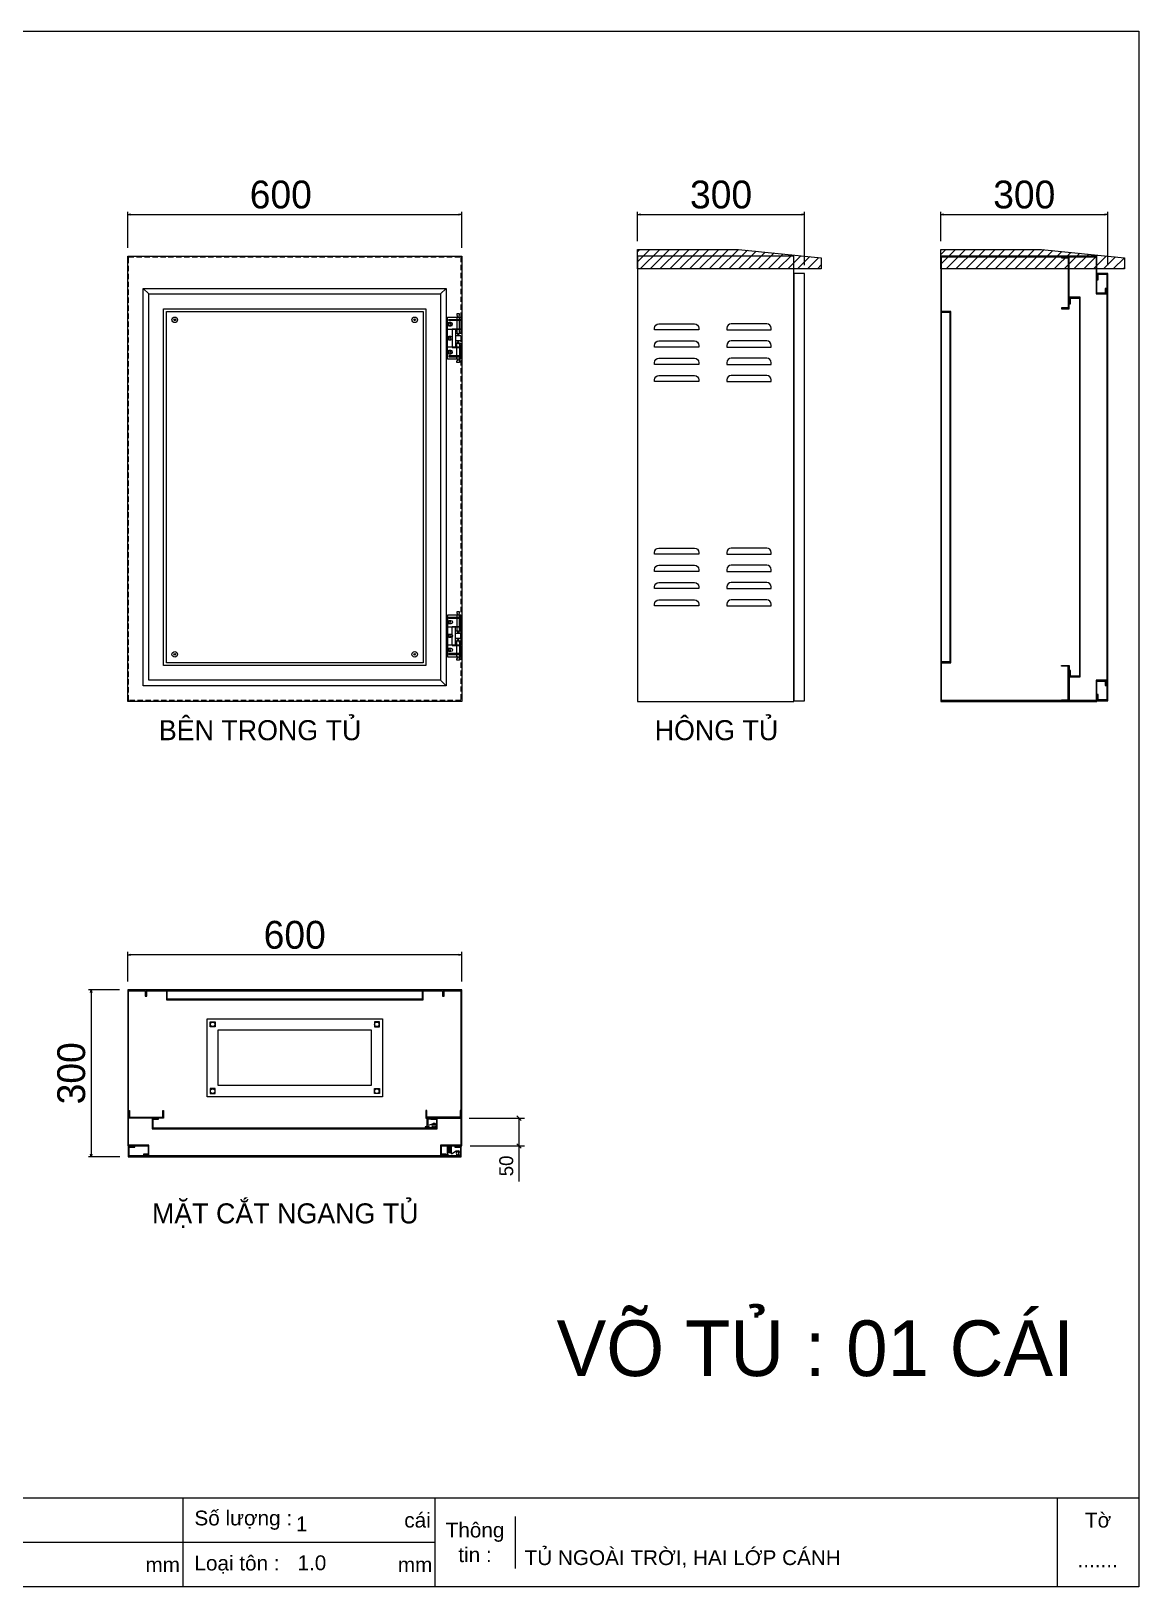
# Model space of a CAD drawing. Header units: millimetres. Extents: x 0 to 3953, y 0 to 2795.
# Drawn here: x 1963 to 3953, y 0 to 2795 of the extents above; entities that cross this region are included whole.
import ezdxf

# ---------------------------------------------------------------- set-up
doc = ezdxf.new("R2010")
doc.units = ezdxf.units.MM
doc.linetypes.add('HIDDEN2', pattern=[4.7625, 3.175, -1.5875])
doc.layers.add('FIRE PROTECTION', color=1, linetype='Continuous')
doc.layers.add('Ghi chu', color=7, linetype='Continuous')
doc.styles.add('Arial', font='arial.ttf')
doc.dimstyles.new('CNC', dxfattribs={"dimtxt": 50, "dimasz": 5, "dimexe": 5, "dimexo": 15, "dimgap": 10, "dimtad": 1, "dimdec": 0, "dimtxsty": 'Standard', "dimblk": 'OPEN30', "dimcen": 10, "dimclrd": 5, "dimclre": 5, "dimclrt": 3, "dimazin": 3, "dimtfac": 1, "dimtdec": 0, "dimtmove": 0, "dimatfit": 3, "dimldrblk": 'ARCHTICK', "dimlwd": 9, "dimlwe": 9})
doc.dimstyles.get("Standard").update_dxf_attribs({"dimtxt": 2.5, "dimasz": 2.5, "dimexe": 1.25, "dimexo": 0.625, "dimtad": 1, "dimcen": 2.5, "dimazin": 3, "dimtfac": 1, "dimtmove": 0, "dimatfit": 3})

# ---------------------------------------------------------------- blocks, each defined once
blk = doc.blocks.new('KHUNG CHUẨN')
at = {"color": 7}
for p, q in [((19889.2, -28535.2), (16919.2, -28535.2)), ((18599.2, -28535.2), (18599.2, -28655.2)), ((18939.2, -28535.2), (18939.2, -28655.2)), ((19779.2, -28535.2), (19779.2, -28655.2)), ((19047.6, -28560.2), (19047.6, -28630.2)), ((18939.2, -28595.2), (16919.2, -28595.2))]:
    blk.add_line(p, q, dxfattribs=at)
blk.add_lwpolyline([(16919.2, -26555.2), (19889.2, -26555.2), (19889.2, -28655.2), (16919.2, -28655.2)], close=True, dxfattribs=at)
at = {"color": 2, "char_height": 20, "style": 'Arial'}
for s, insert, width, attachment_point in [('  Số lượng :', (18599.2, -28565.2), 917.634, 4), ('cái', (18897.9, -28565.2), 63.517, 4), ('Tờ', (19834.2, -28565.2), 110, 5), ('Thông\\Ptin :', (18993.4, -28595.2), 108.311, 5), ('mm', (18548.6, -28625.2), 73.831, 4), ('  Loại tôn :', (18599.2, -28625.2), 917.634, 4), ('mm', (18889.2, -28625.2), 917.634, 4)]:
    blk.add_mtext(s, dxfattribs=dict(at, insert=insert, width=width, attachment_point=attachment_point))
at = {"color": 3, "style": 'Arial'}
for tag, p in [('#01', (17055.6, -28580.1)), ('#02', (17431.4, -28580.1)), ('#03', (18030.6, -28580.1)), ('#08', (18751.7, -28580.1)), ('#10', (19064.8, -28580.1)), ('#04', (17024.8, -28634.6)), ('#05', (17308.5, -28633)), ('#06', (17632.7, -28633.7)), ('#07', (18002, -28634.7)), ('#09', (18753.8, -28632.6)), ('#11', (19060.3, -28625.7)), ('#12', (19806.5, -28628.9))]:
    blk.add_attdef(tag, p, '', height=20, dxfattribs=at)
blk = doc.blocks.new('*D5')
at = {"color": 5, "lineweight": 9, "ltscale": 3, "transparency": 16777216}
for p, q in [((2136.8, 2405.9), (2136.8, 2470.6)), ((2141.8, 2465.6), (2731.8, 2465.6)), ((2736.8, 2405.9), (2736.8, 2470.6))]:
    blk.add_line(p, q, dxfattribs=at)
at = {"color": 0, "linetype": 'ByBlock', "lineweight": -2}
for p, q in [((2136.8, 2465.6), (2141.8, 2467)), ((2141.8, 2464.3), (2136.8, 2465.6)), ((2136.8, 2465.6), (2141.8, 2465.6)), ((2731.8, 2467), (2736.8, 2465.6)), ((2736.8, 2465.6), (2731.8, 2464.3)), ((2736.8, 2465.6), (2731.8, 2465.6))]:
    blk.add_line(p, q, dxfattribs=at)
at = {"layer": 'Defpoints', "color": 0, "ltscale": 3, "transparency": 16777216}
for p in [(2736.8, 2465.6), (2136.8, 2390.9), (2736.8, 2390.9)]:
    blk.add_point(p, dxfattribs=at)
at = {"color": 3, "ltscale": 3, "transparency": 16777216, "insert": (2411.8, 2501.2), "char_height": 50, "attachment_point": 5}
blk.add_mtext('600', dxfattribs=at)
blk = doc.blocks.new('_ArchTick')
at = {"color": 0, "const_width": 0.15}
blk.add_lwpolyline([(-0.5, -0.5), (0.5, 0.5)], dxfattribs=at)
blk = doc.blocks.new('_Open30')
at = {"color": 0, "linetype": 'ByBlock', "lineweight": -2}
for p, q in [((-1, 0.27), (0, 0)), ((0, 0), (-1, -0.27)), ((0, 0), (-1, 0))]:
    blk.add_line(p, q, dxfattribs=at)
blk = doc.blocks.new('HL011-1-1')
at = {"color": 1}
for p, q in [((24, 70), (2, 70)), ((21.65, 81), (16.65, 81)), ((16.65, 81), (16.65, 78)), ((17.65, 78), (16.65, 78)), ((16.65, 75), (16.65, 49)), ((17.65, 75), (16.65, 75)), ((17.65, 75), (17.65, 78)), ((21.65, 78), (20.65, 78)), ((20.65, 75), (20.65, 78)), ((20.65, 75), (21.65, 75)), ((21.65, 78), (21.65, 81)), ((21.65, 49), (21.65, 75)), ((8, 54.5), (8, 20.5)), ((8, 54.5), (24, 54.5)), ((14.3, 53.5), (14.3, 21.5)), ((14.3, 46.5), (24, 46.5)), ((24, 42), (14.3, 42)), ((24, 33), (14.3, 33)), ((14.3, 28.5), (24, 28.5)), ((16.65, 49), (18.15, 44)), ((16.65, 26), (18.15, 31)), ((18.15, 44), (20.15, 44)), ((18.15, 31), (20.15, 31)), ((21.65, 49), (20.15, 44)), ((21.65, 26), (20.15, 31)), ((24, 5), (2, 5)), ((8, 20.5), (24, 20.5)), ((16.65, 0), (16.65, 26)), ((21.65, 26), (21.65, 0)), ((17.65, 0), (16.65, 0)), ((16.65, -6), (16.65, -3)), ((17.65, -3), (16.65, -3)), ((21.65, -6), (16.65, -6)), ((17.65, 0), (17.65, -3)), ((20.65, 0), (20.65, -3)), ((20.65, 0), (21.65, 0)), ((21.65, -3), (20.65, -3)), ((21.65, -3), (21.65, -6))]:
    blk.add_line(p, q, dxfattribs=at)
for points in [[(24, 20.5), (24, 0), (0, 0), (0, 75), (24, 75), (24, 54.5)], [(24, 28.5), (24, 21.5), (-1, 21.5), (-1, 53.5), (24, 53.5), (24, 46.5)], [(24, 42), (24, 33)]]:
    blk.add_lwpolyline(points, dxfattribs=at)
for points in [[(2, 71), (24, 71), (24, 69), (2, 69)], [(2, 4), (24, 4), (24, 6), (2, 6)]]:
    blk.add_lwpolyline(points, close=True, dxfattribs=at)
for centre in [(4, 62.5), (4, 37.5), (4, 12.5)]:
    blk.add_circle(centre, 2, dxfattribs=at)
blk = doc.blocks.new('*D6')
at = {"color": 5, "lineweight": 9, "ltscale": 3, "transparency": 16777216}
for p, q in [((3052.6, 2417.9), (3052.6, 2470.6)), ((3057.6, 2465.6), (3347.6, 2465.6)), ((3352.6, 2374.9), (3352.6, 2470.6))]:
    blk.add_line(p, q, dxfattribs=at)
at = {"color": 0, "linetype": 'ByBlock', "lineweight": -2}
for p, q in [((3052.6, 2465.6), (3057.6, 2467)), ((3057.6, 2464.3), (3052.6, 2465.6)), ((3052.6, 2465.6), (3057.6, 2465.6)), ((3347.6, 2467), (3352.6, 2465.6)), ((3352.6, 2465.6), (3347.6, 2464.3)), ((3352.6, 2465.6), (3347.6, 2465.6))]:
    blk.add_line(p, q, dxfattribs=at)
at = {"layer": 'Defpoints', "color": 0, "ltscale": 3, "transparency": 16777216}
for p in [(3352.6, 2465.6), (3052.6, 2402.9), (3352.6, 2359.9)]:
    blk.add_point(p, dxfattribs=at)
at = {"color": 3, "ltscale": 3, "transparency": 16777216, "insert": (3202.6, 2501.2), "char_height": 50, "attachment_point": 5}
blk.add_mtext('300', dxfattribs=at)
blk = doc.blocks.new('*D7')
at = {"color": 5, "lineweight": 9, "ltscale": 3, "transparency": 16777216}
for p, q in [((3597.2, 2417.9), (3597.2, 2470.6)), ((3602.2, 2465.6), (3892.2, 2465.6)), ((3897.2, 2374.9), (3897.2, 2470.6))]:
    blk.add_line(p, q, dxfattribs=at)
at = {"color": 0, "linetype": 'ByBlock', "lineweight": -2}
for p, q in [((3597.2, 2465.6), (3602.2, 2467)), ((3602.2, 2464.3), (3597.2, 2465.6)), ((3597.2, 2465.6), (3602.2, 2465.6)), ((3892.2, 2467), (3897.2, 2465.6)), ((3897.2, 2465.6), (3892.2, 2464.3)), ((3897.2, 2465.6), (3892.2, 2465.6))]:
    blk.add_line(p, q, dxfattribs=at)
at = {"layer": 'Defpoints', "color": 0, "ltscale": 3, "transparency": 16777216}
for p in [(3897.2, 2465.6), (3597.2, 2402.9), (3897.2, 2359.9)]:
    blk.add_point(p, dxfattribs=at)
at = {"color": 3, "ltscale": 3, "transparency": 16777216, "insert": (3747.2, 2501.2), "char_height": 50, "attachment_point": 5}
blk.add_mtext('300', dxfattribs=at)
blk = doc.blocks.new('HL011-1-2')
h = blk.add_hatch()
h.set_pattern_fill('ANSI31', color=2, scale=0.5, style=0)
h.paths.add_polyline_path([(6, 12), (2, 12), (2, 0), (6, 0)])
at = {"color": 1}
for p, q in [((3, 18), (0, 13)), ((0, 0), (0, 13)), ((8, 0), (0, 0)), ((19.1, 18), (3, 18)), ((8, 14), (8, 0)), ((8, 14), (16.7, 9))]:
    blk.add_line(p, q, dxfattribs=at)
blk.add_lwpolyline([(1.8, 16), (-1, 16), (-1, 18), (3, 18)], dxfattribs=at)
at = {"color": 2}
blk.add_lwpolyline([(2, 0), (2, 12), (6, 12), (6, 0)], dxfattribs=at)
at = {"color": 1}
blk.add_circle((19.1, 13.2), 2.5, dxfattribs=at)
blk.add_arc((19.1, 13.2), 4.85, 239.9368, 90, dxfattribs=at)
blk = doc.blocks.new('*D11')
at = {"color": 5, "lineweight": 9, "ltscale": 3, "transparency": 16777216}
for p, q in [((2136.8, 1087.7), (2136.8, 1140.7)), ((2731.8, 1135.7), (2141.8, 1135.7)), ((2736.8, 1087.7), (2736.8, 1140.7))]:
    blk.add_line(p, q, dxfattribs=at)
at = {"color": 0, "linetype": 'ByBlock', "lineweight": -2}
for p, q in [((2136.8, 1135.7), (2141.8, 1137)), ((2141.8, 1134.3), (2136.8, 1135.7)), ((2136.8, 1135.7), (2141.8, 1135.7)), ((2731.8, 1137), (2736.8, 1135.7)), ((2736.8, 1135.7), (2731.8, 1134.3)), ((2736.8, 1135.7), (2731.8, 1135.7))]:
    blk.add_line(p, q, dxfattribs=at)
at = {"layer": 'Defpoints', "color": 0, "ltscale": 3, "transparency": 16777216}
for p in [(2136.8, 1135.7), (2136.8, 1072.7), (2736.8, 1072.7)]:
    blk.add_point(p, dxfattribs=at)
at = {"color": 3, "ltscale": 3, "transparency": 16777216, "insert": (2436.8, 1171.2), "char_height": 50, "attachment_point": 5}
blk.add_mtext('600', dxfattribs=at)
blk = doc.blocks.new('*D12')
at = {"color": 5, "lineweight": 9, "ltscale": 3, "transparency": 16777216}
for p, q in [((2121.8, 1072.7), (2066.2, 1072.7)), ((2071.2, 1067.7), (2071.2, 777.7)), ((2122.8, 772.7), (2066.2, 772.7))]:
    blk.add_line(p, q, dxfattribs=at)
at = {"color": 0, "linetype": 'ByBlock', "lineweight": -2}
for p, q in [((2069.9, 1067.7), (2071.2, 1072.7)), ((2071.2, 1072.7), (2072.6, 1067.7)), ((2071.2, 1072.7), (2071.2, 1067.7)), ((2071.2, 772.7), (2069.9, 777.7)), ((2072.6, 777.7), (2071.2, 772.7)), ((2071.2, 772.7), (2071.2, 777.7))]:
    blk.add_line(p, q, dxfattribs=at)
at = {"layer": 'Defpoints', "color": 0, "ltscale": 3, "transparency": 16777216}
for p in [(2136.8, 1072.7), (2071.2, 772.7), (2137.8, 772.7)]:
    blk.add_point(p, dxfattribs=at)
at = {"color": 3, "ltscale": 3, "transparency": 16777216, "insert": (2035.7, 922.7), "char_height": 50, "attachment_point": 5, "rotation": 90}
blk.add_mtext('300', dxfattribs=at)
blk = doc.blocks.new('HL036-1-2')
at = {"layer": 'Ghi chu', "color": 1}
for p, q in [((-3, 17.8), (-18.9, 17.8)), ((-18.9, 15.8), (-18.9, 17.8)), ((-12.1, 15.8), (-18.9, 15.8)), ((-16.4, 1), (-16.4, 14)), ((-15.6, 15), (-3.9, 17.7)), ((0, 0), (-15.4, 0)), ((-14.4, 3), (-14.4, 11.9)), ((0, 2), (-13.4, 2)), ((-13.1, 12.8), (-4.3, 9.8)), ((-6.2, 2), (-6.2, 0)), ((-1.2, 2), (-1.2, 0)), ((0, 0), (0, 2))]:
    blk.add_line(p, q, dxfattribs=at)
for radius in [4.1, 2.1]:
    blk.add_circle((-3, 13.7), radius, dxfattribs=at)
for centre, start, end in [((-15.4, 14), 102.9616, 180), ((-15.4, 1), 180, 270), ((-13.4, 11.9), 71.3254, 180), ((-13.4, 3), 180, 270)]:
    blk.add_arc(centre, 1, start, end, dxfattribs=at)
blk = doc.blocks.new('*D14')
at = {"color": 5, "lineweight": 9, "ltscale": 3, "transparency": 16777216}
for p, q in [((2750.3, 842.2), (2849.6, 842.2)), ((2839.6, 842.2), (2839.6, 792.2)), ((2751.8, 792.2), (2849.6, 792.2)), ((2839.6, 792.2), (2839.6, 728.4))]:
    blk.add_line(p, q, dxfattribs=at)
at = {"color": 0, "linetype": 'ByBlock', "lineweight": -2}
for p, q in [((2843.6, 838.2), (2835.6, 846.2)), ((2835.6, 796.2), (2843.6, 788.2))]:
    blk.add_line(p, q, dxfattribs=at)
at = {"layer": 'Defpoints', "color": 0, "ltscale": 3, "transparency": 16777216}
for p in [(2735.3, 842.2), (2736.8, 792.2), (2839.6, 792.2)]:
    blk.add_point(p, dxfattribs=at)
at = {"color": 3, "ltscale": 3, "transparency": 16777216, "insert": (2816.9, 756.3), "char_height": 25, "attachment_point": 5, "rotation": 90}
blk.add_mtext('50', dxfattribs=at)

msp = doc.modelspace()

# ---------------------------------------------------------------- hatches: boundary and pattern name
at = {"ltscale": 3}
h = msp.add_hatch(dxfattribs=at)
h.set_pattern_fill('ANSI31', color=256, scale=10, style=0)
h.set_pattern_definition([(45, (0, -30653.035), (-8.8388348, 8.8388348), [])])
h.paths.add_polyline_path([(3382.58, 2367.939), (3052.58, 2367.939), (3052.58, 2402.939), (3233.78, 2402.939), (3382.58, 2387.939)])
h = msp.add_hatch(dxfattribs=at)
h.set_pattern_fill('ANSI31', color=256, scale=10, style=0)
h.set_pattern_definition([(45, (5446.054, -30653.035), (-8.838835, 8.838835), [])])
h.paths.add_polyline_path([(3927.186, 2367.939), (3597.186, 2367.939), (3597.186, 2402.939), (3778.386, 2402.939), (3927.186, 2387.939)])

# ---------------------------------------------------------------- linework, layer by layer
for p, q in [((2164.839, 2332.929), (2174.839, 2322.929)), ((2698.839, 2322.929), (2708.839, 2332.929)), ((2698.839, 1628.929), (2708.839, 1618.929)), ((2169.839, 1072.652), (2169.839, 1061.152)), ((2703.839, 1072.652), (2703.839, 1061.152))]:
    msp.add_line(p, q, dxfattribs=at)
for points in [[(2136.839, 2390.929), (2736.839, 2390.929), (2736.839, 1590.929), (2136.839, 1590.929)], [(3333.08, 2390.929), (3052.58, 2390.929), (3052.58, 1590.929), (3333.08, 1590.929)], [(2164.839, 2332.929), (2708.839, 2332.929), (2708.839, 1618.929), (2164.839, 1618.929)], [(2174.839, 2322.929), (2698.839, 2322.929), (2698.839, 1628.929), (2174.839, 1628.929)]]:
    msp.add_lwpolyline(points, close=True, dxfattribs=at)
at = {"linetype": 'HIDDEN2', "ltscale": 3}
msp.add_lwpolyline([(2138.339, 2389.429), (2735.339, 2389.429), (2735.339, 1592.429), (2138.339, 1592.429)], close=True, dxfattribs=at)
at = {"color": 7}
for points in [[(3892.686, 2332.429), (3892.686, 2324.429), (3877.686, 2324.429), (3877.686, 2390.929), (3597.186, 2390.929), (3597.186, 1590.929), (3877.686, 1590.929), (3877.686, 1627.429), (3892.686, 1627.429), (3892.686, 1619.429), (3894.186, 1619.429), (3894.186, 1628.929), (3876.186, 1628.929), (3876.186, 1592.429), (3598.686, 1592.429), (3598.686, 2389.429), (3876.186, 2389.429), (3876.186, 2322.929), (3894.186, 2322.929), (3894.186, 2332.429)], [(2705.339, 1071.152), (2735.339, 1071.152), (2735.339, 793.652), (2698.839, 793.652), (2698.839, 775.652), (2708.339, 775.652), (2708.339, 777.152), (2700.339, 777.152), (2700.339, 792.152), (2736.839, 792.152), (2736.839, 1072.652), (2136.839, 1072.652), (2136.839, 792.152), (2173.339, 792.152), (2173.339, 777.152), (2165.339, 777.152), (2165.339, 775.652), (2174.839, 775.652), (2174.839, 793.652), (2138.339, 793.652), (2138.339, 1071.152), (2168.339, 1071.152), (2168.339, 1061.152), (2171.339, 1061.152), (2171.339, 1071.152), (2702.339, 1071.152), (2702.339, 1061.152), (2705.339, 1061.152)], [(2279.339, 1020.652), (2594.339, 1020.652), (2594.339, 880.652), (2279.339, 880.652)]]:
    msp.add_lwpolyline(points, close=True, dxfattribs=at)
at = {"color": 3}
for points in [[(3814.186, 2387.929), (3826.186, 2387.929), (3826.186, 2297.929), (3814.186, 2297.929), (3814.186, 2296.429), (3827.686, 2296.429), (3827.686, 2389.429), (3814.186, 2389.429)], [(3814.186, 1593.929), (3826.186, 1593.929), (3826.186, 1653.929), (3814.186, 1653.929), (3814.186, 1655.429), (3827.686, 1655.429), (3827.686, 1592.429), (3814.186, 1592.429)], [(2139.839, 855.652), (2139.839, 843.652), (2199.839, 843.652), (2199.839, 855.652), (2201.339, 855.652), (2201.339, 842.152), (2138.339, 842.152), (2138.339, 855.652)], [(2733.839, 855.652), (2733.839, 843.652), (2673.839, 843.652), (2673.839, 855.652), (2672.339, 855.652), (2672.339, 842.152), (2735.339, 842.152), (2735.339, 855.652)]]:
    msp.add_lwpolyline(points, close=True, dxfattribs=at)
at = {"color": 6}
for points in [[(3352.58, 2359.929), (3333.58, 2359.929), (3333.58, 1591.929), (3352.58, 1591.929)], [(3879.686, 2348.429), (3879.686, 2358.429), (3895.686, 2358.429), (3895.686, 1593.429), (3879.686, 1593.429), (3879.686, 1603.429), (3878.186, 1603.429), (3878.186, 1591.929), (3897.186, 1591.929), (3897.186, 2359.929), (3878.186, 2359.929), (3878.186, 2348.429)], [(3830.186, 2305.429), (3830.186, 2315.429), (3846.186, 2315.429), (3846.186, 1636.429), (3830.186, 1636.429), (3830.186, 1646.429), (3828.686, 1646.429), (3828.686, 1634.929), (3847.686, 1634.929), (3847.686, 2316.929), (3828.686, 2316.929), (3828.686, 2305.429)], [(2681.339, 840.352), (2691.339, 840.352), (2691.339, 824.352), (2182.339, 824.352), (2182.339, 840.352), (2192.339, 840.352), (2192.339, 841.852), (2180.839, 841.852), (2180.839, 822.852), (2692.839, 822.852), (2692.839, 841.852), (2681.339, 841.852)], [(2724.339, 790.152), (2734.339, 790.152), (2734.339, 774.152), (2139.339, 774.152), (2139.339, 790.152), (2149.339, 790.152), (2149.339, 791.652), (2137.839, 791.652), (2137.839, 772.652), (2735.839, 772.652), (2735.839, 791.652), (2724.339, 791.652)]]:
    msp.add_lwpolyline(points, close=True, dxfattribs=at)
at = {"color": 3, "ltscale": 3}
msp.add_lwpolyline([(2201.339, 2296.429), (2672.339, 2296.429), (2672.339, 1655.429), (2201.339, 1655.429)], close=True, dxfattribs=at)
at = {"color": 1, "ltscale": 3}
msp.add_lwpolyline([(2206.339, 2291.429), (2667.339, 2291.429), (2667.339, 1660.429), (2206.339, 1660.429)], close=True, dxfattribs=at)
at = {"color": 2}
for points in [[(2717.339, 2265.429, 1), (2717.339, 2271.429), (2713.339, 2271.429, 1), (2713.339, 2265.429)], [(3090.83, 2269.429), (3154.83, 2269.429, -0.41421356), (3162.83, 2261.429), (3162.83, 2258.429), (3082.83, 2258.429), (3082.83, 2261.429, -0.41421356)], [(3284.83, 2269.429), (3220.83, 2269.429, 0.41421356), (3212.83, 2261.429), (3212.83, 2258.429), (3292.83, 2258.429), (3292.83, 2261.429, 0.41421356)], [(2717.339, 2240.429, 1), (2717.339, 2246.429), (2713.339, 2246.429, 1), (2713.339, 2240.429)], [(3090.83, 2238.429), (3154.83, 2238.429, -0.41421356), (3162.83, 2230.429), (3162.83, 2227.429), (3082.83, 2227.429), (3082.83, 2230.429, -0.41421356)], [(3284.83, 2238.429), (3220.83, 2238.429, 0.41421356), (3212.83, 2230.429), (3212.83, 2227.429), (3292.83, 2227.429), (3292.83, 2230.429, 0.41421356)], [(2717.339, 2215.429, 1), (2717.339, 2221.429), (2713.339, 2221.429, 1), (2713.339, 2215.429)], [(3090.83, 2207.429), (3154.83, 2207.429, -0.41421356), (3162.83, 2199.429), (3162.83, 2196.429), (3082.83, 2196.429), (3082.83, 2199.429, -0.41421356)], [(3284.83, 2207.429), (3220.83, 2207.429, 0.41421356), (3212.83, 2199.429), (3212.83, 2196.429), (3292.83, 2196.429), (3292.83, 2199.429, 0.41421356)], [(3090.83, 2176.429), (3154.83, 2176.429, -0.41421356), (3162.83, 2168.429), (3162.83, 2165.429), (3082.83, 2165.429), (3082.83, 2168.429, -0.41421356)], [(3284.83, 2176.429), (3220.83, 2176.429, 0.41421356), (3212.83, 2168.429), (3212.83, 2165.429), (3292.83, 2165.429), (3292.83, 2168.429, 0.41421356)], [(3090.83, 1866.429), (3154.83, 1866.429, -0.41421356), (3162.83, 1858.429), (3162.83, 1855.429), (3082.83, 1855.429), (3082.83, 1858.429, -0.41421356)], [(3284.83, 1866.429), (3220.83, 1866.429, 0.41421356), (3212.83, 1858.429), (3212.83, 1855.429), (3292.83, 1855.429), (3292.83, 1858.429, 0.41421356)], [(3090.83, 1835.429), (3154.83, 1835.429, -0.41421356), (3162.83, 1827.429), (3162.83, 1824.429), (3082.83, 1824.429), (3082.83, 1827.429, -0.41421356)], [(3284.83, 1835.429), (3220.83, 1835.429, 0.41421356), (3212.83, 1827.429), (3212.83, 1824.429), (3292.83, 1824.429), (3292.83, 1827.429, 0.41421356)], [(3090.83, 1804.429), (3154.83, 1804.429, -0.41421356), (3162.83, 1796.429), (3162.83, 1793.429), (3082.83, 1793.429), (3082.83, 1796.429, -0.41421356)], [(3284.83, 1804.429), (3220.83, 1804.429, 0.41421356), (3212.83, 1796.429), (3212.83, 1793.429), (3292.83, 1793.429), (3292.83, 1796.429, 0.41421356)], [(3090.83, 1773.429), (3154.83, 1773.429, -0.41421356), (3162.83, 1765.429), (3162.83, 1762.429), (3082.83, 1762.429), (3082.83, 1765.429, -0.41421356)], [(3284.83, 1773.429), (3220.83, 1773.429, 0.41421356), (3212.83, 1765.429), (3212.83, 1762.429), (3292.83, 1762.429), (3292.83, 1765.429, 0.41421356)], [(2717.339, 1736.429, -1), (2717.339, 1730.429), (2713.339, 1730.429, -1), (2713.339, 1736.429)], [(2717.339, 1711.429, -1), (2717.339, 1705.429), (2713.339, 1705.429, -1), (2713.339, 1711.429)], [(2717.339, 1686.429, -1), (2717.339, 1680.429), (2713.339, 1680.429, -1), (2713.339, 1686.429)]]:
    msp.add_lwpolyline(points, format="xyb", close=True, dxfattribs=at)
at = {"color": 1}
for points in [[(3598.686, 2289.929), (3613.686, 2289.929), (3613.686, 1661.929), (3598.686, 1661.929), (3598.686, 1660.429), (3615.186, 1660.429), (3615.186, 2291.429), (3598.686, 2291.429)], [(2665.839, 1071.152), (2665.839, 1056.152), (2207.839, 1056.152), (2207.839, 1071.152), (2206.339, 1071.152), (2206.339, 1054.652), (2667.339, 1054.652), (2667.339, 1071.152)]]:
    msp.add_lwpolyline(points, close=True, dxfattribs=at)
at = {"color": 2}
for points in [[(2293.839, 1006.152), (2284.839, 1006.152), (2284.839, 1015.152), (2293.839, 1015.152)], [(2579.839, 1006.152), (2588.839, 1006.152), (2588.839, 1015.152), (2579.839, 1015.152)], [(2299.339, 1000.652), (2574.339, 1000.652), (2574.339, 900.652), (2299.339, 900.652)], [(2293.839, 895.152), (2284.839, 895.152), (2284.839, 886.152), (2293.839, 886.152)], [(2579.839, 895.152), (2588.839, 895.152), (2588.839, 886.152), (2579.839, 886.152)]]:
    msp.add_lwpolyline(points, close=True, dxfattribs=at)
at = {"color": 2, "ltscale": 3}
for centre, radius in [((2221.339, 2276.429), 5), ((2221.339, 2276.429), 1.5), ((2652.339, 2276.429), 5), ((2652.339, 2276.429), 1.5), ((2221.339, 1675.429), 5), ((2652.339, 1675.429), 5), ((2221.339, 1675.429), 1.5), ((2652.339, 1675.429), 1.5)]:
    msp.add_circle(centre, radius, dxfattribs=at)
at = {"color": 7}
for centre in [(2289.339, 1010.652), (2584.339, 1010.652), (2289.339, 890.652), (2584.339, 890.652)]:
    msp.add_circle(centre, 4, dxfattribs=at)
at = {"layer": 'FIRE PROTECTION', "linetype": 'Continuous'}
for points in [[(3382.58, 2367.939), (3052.58, 2367.939), (3052.58, 2402.939), (3233.78, 2402.939), (3382.58, 2387.939)], [(3927.186, 2367.939), (3597.186, 2367.939), (3597.186, 2402.939), (3778.386, 2402.939), (3927.186, 2387.939)]]:
    msp.add_lwpolyline(points, close=True, dxfattribs=at)

# ---------------------------------------------------------------- block references
at = {"color": 3}
ref = msp.add_blockref('KHUNG CHUẨN', (-22519.521, 38140.017), dxfattribs=dict(at, xscale=1.331000000005587, yscale=1.331000000005587, zscale=1.331000000005587))
ref.add_attrib('#08', '1', (2438.99, 99.902), dxfattribs={"color": 3, "height": 26.62, "style": 'Arial'})
ref.add_attrib('#09', '1.0', (2441.847, 30.03), dxfattribs={"color": 3, "height": 26.62, "style": 'Arial'})
ref.add_attrib('#11', 'TỦ NGOÀI TRỜI, HAI LỚP CÁNH', (2849.733, 39.229), dxfattribs={"color": 3, "height": 26.62, "style": 'Arial'})
ref.add_attrib('#12', '.......', (3842.876, 34.935), dxfattribs={"color": 3, "height": 26.62, "style": 'Arial'})
at = {"color": 7}
msp.add_blockref('HL011-1-1', (2711.339, 2205.929), dxfattribs=at)
at = {"color": 7, "xscale": -1, "rotation": 180}
for name, p in [('HL011-1-1', (2711.339, 1745.929)), ('HL036-1-2', (2690.239, 842.152)), ('HL011-1-2', (2710.339, 792.152))]:
    msp.add_blockref(name, p, dxfattribs=at)

# ---------------------------------------------------------------- texts
at = {"color": 2, "attachment_point": 5}
for s, insert, char_height, width in [('BÊN TRONG TỦ', (2374.596, 1538.863), 36, 775), ('HÔNG TỦ', (3194.363, 1538.863), 36, 775), ('MẶT CẮT NGANG TỦ', (2419.843, 667.044), 36, 675), ('VÕ TỦ : 01 CÁI', (3371.657, 428.019), 100, 1132.12789)]:
    msp.add_mtext(s, dxfattribs=dict(at, insert=insert, char_height=char_height, width=width))

# ---------------------------------------------------------------- dimensions: what is measured, and where the dimension line sits
at = {"ltscale": 3}
dim = msp.add_linear_dim(base=(2736.839, 2465.641), p1=(2136.839, 2390.929), p2=(2736.839, 2390.929), dimstyle='CNC', dxfattribs=at)
dim.commit()
dim.dimension.update_dxf_attribs({"geometry": '*D5', "text_midpoint": (2411.839, 2465.641), "dimtype": 160})
for base, p1, p2, picture, middle in [((3352.58, 2465.641), (3052.58, 2402.939), (3352.58, 2359.929), '*D6', (3202.58, 2501.187)), ((3897.186, 2465.641), (3597.186, 2402.939), (3897.186, 2359.929), '*D7', (3747.186, 2501.187)), ((2136.839, 1135.682), (2736.839, 1072.652), (2136.839, 1072.652), '*D11', (2436.839, 1171.211))]:
    dim = msp.add_linear_dim(base=base, p1=p1, p2=p2, dimstyle='CNC', dxfattribs=at)
    dim.commit()
    dim.dimension.update_dxf_attribs({"geometry": picture, "text_midpoint": middle})
for base, p1, p2, dimstyle, picture, middle in [((2071.231, 772.652), (2136.839, 1072.652), (2137.839, 772.652), 'CNC', '*D12', (2035.686, 922.652)), ((2839.647, 792.152), (2735.339, 842.152), (2736.839, 792.152), 'Standard', '*D14', (2816.882, 756.289))]:
    dim = msp.add_linear_dim(base=base, p1=p1, p2=p2, angle=90, dimstyle=dimstyle, dxfattribs=at)
    dim.commit()
    dim.dimension.update_dxf_attribs({"geometry": picture, "text_midpoint": middle})

doc.saveas('drawing.dxf')
